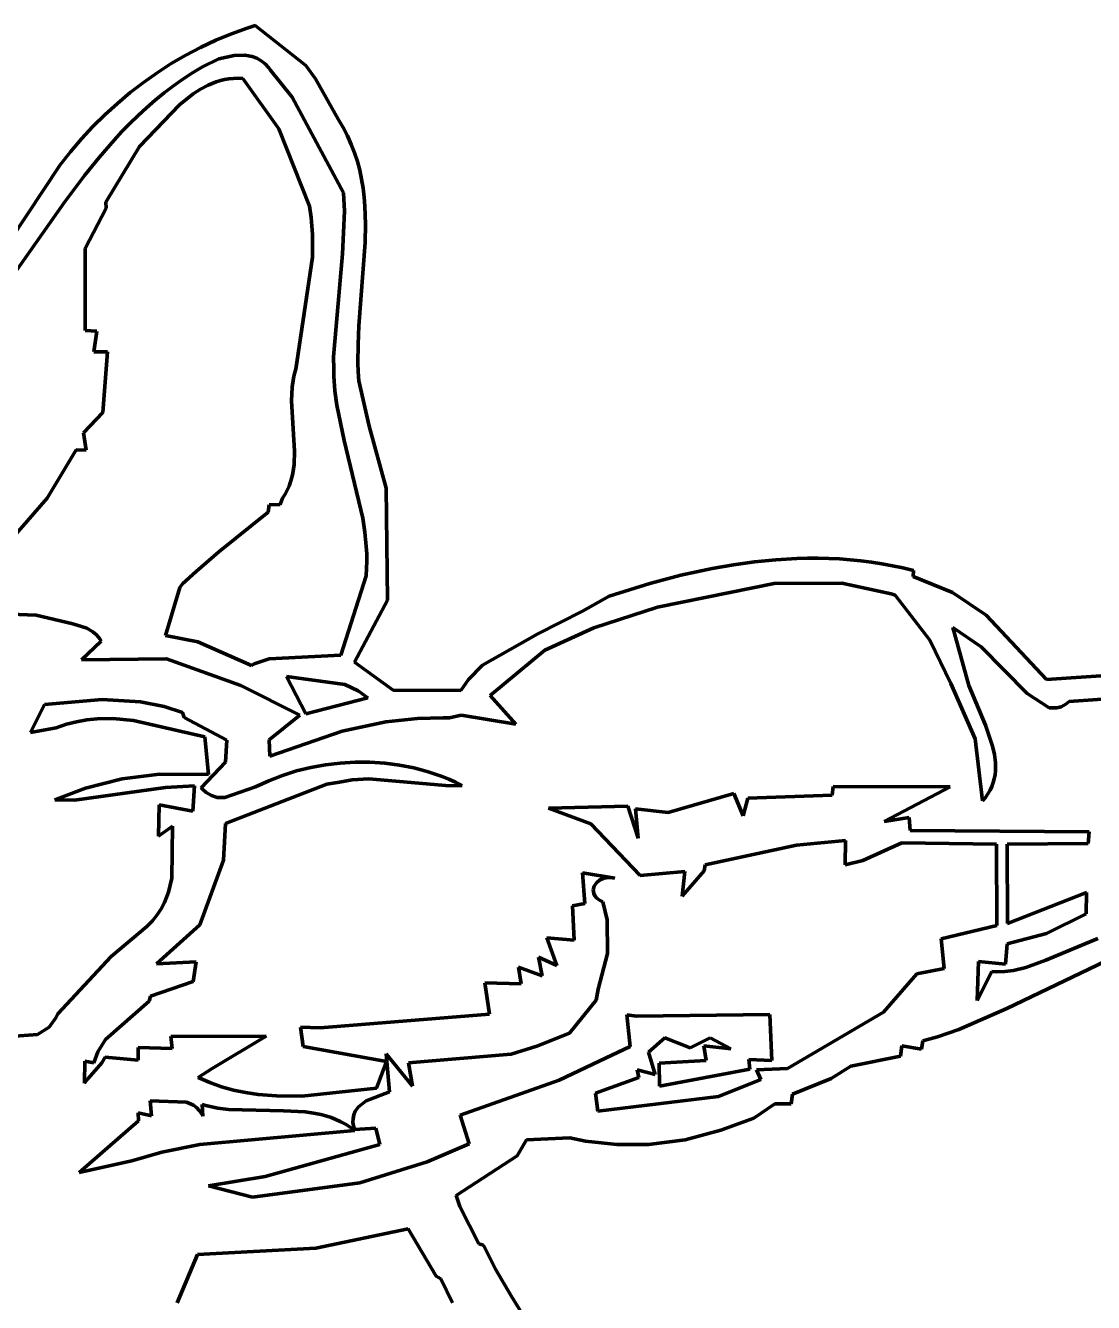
# Model space of a CAD drawing. Header units: millimetres. Extents: x 0 to 7.9, y 0 to 11.
# Drawn here: x 5.543 to 6.906, y 6.863 to 8.494 of the extents above; entities that cross this region are included whole.
import ezdxf

# ---------------------------------------------------------------- set-up
doc = ezdxf.new("R2010")
doc.units = ezdxf.units.MM
doc.layers.add('color#020202ff', color=7, linetype='CONTINUOUS', lineweight=100)
doc.layers.add('color#fefefeff', color=7, linetype='CONTINUOUS', lineweight=100)

msp = doc.modelspace()

# ---------------------------------------------------------------- linework, layer by layer
at = {"layer": 'color#020202ff'}
for p, q in [((5.7856, 8.475), (5.8055, 8.4832)), ((5.8055, 8.4832), (5.8256, 8.4906)), ((5.8256, 8.4906), (5.8359, 8.4939)), ((5.8359, 8.4939), (5.9006, 8.4427)), ((5.7473, 8.456), (5.7662, 8.4659)), ((5.7662, 8.4659), (5.7856, 8.475)), ((5.7288, 8.4452), (5.7473, 8.456)), ((5.7893, 8.4512), (5.7688, 8.4411)), ((5.8092, 8.4558), (5.7893, 8.4512)), ((5.8225, 8.456), (5.8092, 8.4558)), ((5.832, 8.4542), (5.8225, 8.456)), ((5.838, 8.4521), (5.832, 8.4542)), ((5.8436, 8.449), (5.838, 8.4521)), ((5.8487, 8.445), (5.8436, 8.449)), ((5.6932, 8.4213), (5.7107, 8.4336)), ((5.7107, 8.4336), (5.7288, 8.4452)), ((5.7559, 8.4334), (5.7435, 8.4252)), ((5.7688, 8.4411), (5.7559, 8.4334)), ((5.8532, 8.44), (5.8487, 8.445)), ((5.8552, 8.4372), (5.8532, 8.44)), ((5.883, 8.4026), (5.8552, 8.4372)), ((5.9006, 8.4427), (5.9127, 8.4258)), ((5.6763, 8.4082), (5.6932, 8.4213)), ((5.7314, 8.4167), (5.7196, 8.4078)), ((5.7435, 8.4252), (5.7314, 8.4167)), ((5.7662, 8.4128), (5.776, 8.4179)), ((5.776, 8.4179), (5.7861, 8.422)), ((5.7861, 8.422), (5.7914, 8.4236)), ((5.7914, 8.4236), (5.7969, 8.4249)), ((5.7969, 8.4249), (5.8024, 8.4258)), ((5.8024, 8.4258), (5.8081, 8.4264)), ((5.8081, 8.4264), (5.814, 8.4266)), ((5.814, 8.4266), (5.82, 8.4264)), ((5.82, 8.4264), (5.8663, 8.3622)), ((5.9127, 8.4258), (5.9417, 8.3742)), ((5.6599, 8.3944), (5.6763, 8.4082)), ((5.7082, 8.3985), (5.6972, 8.3889)), ((5.7196, 8.4078), (5.7082, 8.3985)), ((5.7394, 8.3926), (5.7569, 8.4068)), ((5.7569, 8.4068), (5.7662, 8.4128)), ((5.9487, 8.2801), (5.883, 8.4026)), ((5.644, 8.38), (5.6599, 8.3944)), ((5.6972, 8.3889), (5.6864, 8.379)), ((5.6882, 8.3394), (5.7394, 8.3926)), ((5.6142, 8.3491), (5.6288, 8.3649)), ((5.6288, 8.3649), (5.644, 8.38)), ((5.6759, 8.3688), (5.6657, 8.3584)), ((5.6864, 8.379), (5.6759, 8.3688)), ((5.9417, 8.3742), (5.9481, 8.3636)), ((5.6003, 8.3328), (5.6142, 8.3491)), ((5.6657, 8.3584), (5.6557, 8.3476)), ((5.8663, 8.3622), (5.9053, 8.2632)), ((5.9481, 8.3636), (5.9537, 8.3529)), ((5.9537, 8.3529), (5.9586, 8.3421)), ((5.5871, 8.3159), (5.6003, 8.3328)), ((5.6557, 8.3476), (5.6365, 8.3255)), ((5.6451, 8.2682), (5.6882, 8.3394)), ((5.9586, 8.3421), (5.9628, 8.3312)), ((5.4746, 8.147), (5.5871, 8.3159)), ((5.6365, 8.3255), (5.618, 8.3026)), ((5.9628, 8.3312), (5.9664, 8.3201)), ((5.9664, 8.3201), (5.9693, 8.309)), ((5.618, 8.3026), (5.5914, 8.2672)), ((5.9693, 8.309), (5.9717, 8.2977)), ((5.9717, 8.2977), (5.9736, 8.2864)), ((5.9736, 8.2864), (5.975, 8.2749)), ((5.5914, 8.2672), (5.4897, 8.1223)), ((5.6455, 8.2606), (5.6451, 8.2682)), ((5.9499, 8.2567), (5.9487, 8.2801)), ((5.975, 8.2749), (5.976, 8.2634)), ((5.6188, 8.209), (5.6455, 8.2606)), ((5.9053, 8.2632), (5.9074, 8.2488)), ((5.9474, 8.2024), (5.9499, 8.2567)), ((5.976, 8.2634), (5.9765, 8.2519)), ((5.9765, 8.2519), (5.9768, 8.2402)), ((5.9074, 8.2488), (5.9091, 8.2271)), ((5.9768, 8.2402), (5.9763, 8.2168)), ((5.9091, 8.2271), (5.9091, 8.1982)), ((5.619, 8.1046), (5.6188, 8.209)), ((5.9357, 8.0709), (5.9474, 8.2024)), ((5.9763, 8.2168), (5.9683, 8.1103)), ((5.9091, 8.1982), (5.8878, 8.0551)), ((5.6339, 8.1037), (5.619, 8.1046)), ((5.6301, 8.0772), (5.6339, 8.1037)), ((5.9683, 8.1103), (5.9672, 8.0867)), ((5.6473, 8.0772), (5.6301, 8.0772)), ((5.6414, 7.9999), (5.6473, 8.0772)), ((5.9361, 8.0553), (5.9357, 8.0709)), ((5.9672, 8.0867), (5.967, 8.0633)), ((5.8878, 8.0551), (5.8861, 8.0495)), ((5.9363, 8.046), (5.9361, 8.0553)), ((5.967, 8.0633), (5.9674, 8.0517)), ((5.8848, 8.0438), (5.883, 8.0323)), ((5.8861, 8.0495), (5.8848, 8.0438)), ((5.9377, 8.0276), (5.9363, 8.046)), ((5.9674, 8.0517), (5.9682, 8.0402)), ((5.9682, 8.0402), (5.9813, 7.9822)), ((5.883, 8.0323), (5.8822, 8.0149)), ((5.9402, 8.0093), (5.9377, 8.0276)), ((5.8822, 8.0149), (5.8861, 7.9504)), ((5.9496, 7.9641), (5.9402, 8.0093)), ((5.6168, 7.974), (5.6414, 7.9999)), ((5.6202, 7.9515), (5.6168, 7.974)), ((5.9813, 7.9822), (6.0033, 7.9031)), ((5.9733, 7.865), (5.9496, 7.9641)), ((5.5705, 7.8902), (5.6075, 7.952)), ((5.6075, 7.952), (5.6202, 7.9515)), ((5.8861, 7.9504), (5.8855, 7.9333)), ((5.8855, 7.9333), (5.8839, 7.9222)), ((5.8811, 7.9113), (5.8791, 7.9059)), ((5.8827, 7.9167), (5.8811, 7.9113)), ((5.8839, 7.9222), (5.8827, 7.9167)), ((5.874, 7.8955), (5.8707, 7.8904)), ((5.8768, 7.9007), (5.874, 7.8955)), ((5.8791, 7.9059), (5.8768, 7.9007)), ((6.0033, 7.9031), (6.0047, 7.7603)), ((5.5072, 7.8183), (5.5705, 7.8902)), ((5.8537, 7.8821), (5.8526, 7.8727)), ((5.8677, 7.8824), (5.8537, 7.8821)), ((5.8707, 7.8904), (5.8677, 7.8824)), ((5.8526, 7.8727), (5.7894, 7.8219)), ((5.976, 7.8468), (5.9733, 7.865)), ((5.9778, 7.8285), (5.976, 7.8468)), ((5.9783, 7.8193), (5.9778, 7.8285)), ((5.7894, 7.8219), (5.7606, 7.7966)), ((5.9782, 7.8007), (5.9784, 7.81)), ((5.9784, 7.81), (5.9783, 7.8193)), ((6.4734, 7.8091), (6.5005, 7.8118)), ((6.5005, 7.8118), (6.5276, 7.8134)), ((6.5276, 7.8134), (6.5412, 7.8137)), ((6.5412, 7.8137), (6.5548, 7.8137)), ((6.5548, 7.8137), (6.5684, 7.8134)), ((6.5684, 7.8134), (6.582, 7.8128)), ((6.582, 7.8128), (6.5955, 7.8118)), ((6.5955, 7.8118), (6.609, 7.8105)), ((6.609, 7.8105), (6.6226, 7.8088)), ((5.7606, 7.7966), (5.7431, 7.7811)), ((5.9777, 7.7914), (5.9782, 7.8007)), ((6.3794, 7.792), (6.4195, 7.8007)), ((6.4195, 7.8007), (6.4464, 7.8054)), ((6.4464, 7.8054), (6.4734, 7.8091)), ((6.6226, 7.8088), (6.6361, 7.8067)), ((6.6361, 7.8067), (6.6495, 7.8042)), ((6.6495, 7.8042), (6.663, 7.8014)), ((6.663, 7.8014), (6.6763, 7.7981)), ((6.6763, 7.7981), (6.6761, 7.7906)), ((5.7431, 7.7811), (5.7398, 7.7764)), ((5.9453, 7.6899), (5.9777, 7.7914)), ((6.2878, 7.7654), (6.3398, 7.7815)), ((6.3398, 7.7815), (6.3794, 7.792)), ((6.4987, 7.7816), (6.442, 7.7699)), ((6.5847, 7.7819), (6.4987, 7.7816)), ((6.6477, 7.7681), (6.5847, 7.7819)), ((6.6761, 7.7906), (6.7262, 7.77)), ((5.7398, 7.7764), (5.7214, 7.7149)), ((6.2538, 7.7461), (6.2878, 7.7654)), ((6.442, 7.7699), (6.3494, 7.7511)), ((6.6528, 7.7664), (6.6477, 7.7681)), ((6.6973, 7.7089), (6.6528, 7.7664)), ((6.7262, 7.77), (6.7693, 7.7409)), ((5.5562, 7.7411), (5.4458, 7.7449)), ((6.0047, 7.7603), (5.9625, 7.6808)), ((6.1968, 7.7173), (6.2538, 7.7461)), ((6.3494, 7.7511), (6.2681, 7.7247)), ((5.6031, 7.7301), (5.5562, 7.7411)), ((5.6209, 7.7244), (5.6031, 7.7301)), ((6.7693, 7.7409), (6.8462, 7.659)), ((5.6286, 7.7198), (5.6209, 7.7244)), ((5.6333, 7.7157), (5.6286, 7.7198)), ((5.6374, 7.7108), (5.6333, 7.7157)), ((5.7214, 7.7149), (5.7626, 7.7069)), ((6.1262, 7.6771), (6.1968, 7.7173)), ((6.2681, 7.7247), (6.2055, 7.6964)), ((6.7629, 7.7005), (6.7265, 7.7254)), ((6.7265, 7.7254), (6.7472, 7.6511)), ((5.614, 7.6841), (5.6392, 7.708)), ((5.6392, 7.708), (5.6374, 7.7108)), ((5.7626, 7.7069), (5.8311, 7.6769)), ((6.2055, 7.6964), (6.136, 7.6383)), ((6.7242, 7.6539), (6.6973, 7.7089)), ((6.8217, 7.641), (6.7629, 7.7005)), ((5.7226, 7.6854), (5.614, 7.6841)), ((5.8174, 7.6511), (5.7226, 7.6854)), ((5.8348, 7.6787), (5.8537, 7.6852)), ((5.8537, 7.6852), (5.9453, 7.6899)), ((5.9625, 7.6808), (6.0119, 7.6451)), ((5.8311, 7.6769), (5.8348, 7.6787)), ((6.1083, 7.6589), (6.1262, 7.6771)), ((6.8462, 7.659), (7.034, 7.6714)), ((5.8928, 7.6133), (5.8174, 7.6511)), ((5.8759, 7.6629), (5.9005, 7.6149)), ((5.9504, 7.6524), (5.8759, 7.6629)), ((5.9673, 7.6445), (5.9504, 7.6524)), ((6.0983, 7.6447), (6.1083, 7.6589)), ((6.7551, 7.583), (6.7242, 7.6539)), ((6.7472, 7.6511), (6.7684, 7.6005)), ((5.567, 7.6269), (5.6406, 7.6332)), ((5.6406, 7.6332), (5.6895, 7.6303)), ((5.9005, 7.6149), (5.9798, 7.6354)), ((5.9798, 7.6354), (5.9673, 7.6445)), ((6.0119, 7.6451), (6.0983, 7.6447)), ((6.136, 7.6383), (6.1687, 7.602)), ((6.8497, 7.6229), (6.8217, 7.641)), ((6.8751, 7.6308), (6.871, 7.6275)), ((7.0715, 7.6448), (6.8751, 7.6308)), ((5.549, 7.5914), (5.567, 7.6269)), ((5.6895, 7.6303), (5.7196, 7.6244)), ((5.7196, 7.6244), (5.7433, 7.6169)), ((5.7433, 7.6169), (5.7452, 7.6102)), ((6.8592, 7.6225), (6.8497, 7.6229)), ((6.865, 7.6241), (6.8592, 7.6225)), ((6.871, 7.6275), (6.865, 7.6241)), ((5.5949, 7.6017), (5.582, 7.5972)), ((5.6079, 7.605), (5.5949, 7.6017)), ((5.621, 7.6073), (5.6079, 7.605)), ((5.6342, 7.6086), (5.621, 7.6073)), ((5.654, 7.6089), (5.6342, 7.6086)), ((5.6804, 7.6067), (5.654, 7.6089)), ((5.7714, 7.5855), (5.6804, 7.6067)), ((5.7452, 7.6102), (5.7998, 7.5815)), ((5.8539, 7.582), (5.8928, 7.6133)), ((6.0025, 7.6048), (5.947, 7.593)), ((6.043, 7.6092), (6.0025, 7.6048)), ((6.0758, 7.61), (6.043, 7.6092)), ((6.0841, 7.6098), (6.0758, 7.61)), ((6.0988, 7.6132), (6.0841, 7.6098)), ((6.1687, 7.602), (6.0988, 7.6132)), ((6.7684, 7.6005), (6.7774, 7.5738)), ((5.582, 7.5972), (5.549, 7.5914)), ((5.7763, 7.5376), (5.7714, 7.5855)), ((5.7998, 7.5815), (5.7979, 7.5532)), ((5.8545, 7.5609), (5.8539, 7.582)), ((5.947, 7.593), (5.8545, 7.5609)), ((6.7645, 7.504), (6.7551, 7.583)), ((6.7774, 7.5738), (6.7797, 7.5632)), ((5.7979, 7.5532), (5.767, 7.5205)), ((5.9071, 7.5466), (5.9257, 7.55)), ((5.9257, 7.55), (5.9445, 7.5522)), ((5.9445, 7.5522), (5.9635, 7.5533)), ((5.9635, 7.5533), (5.9824, 7.5532)), ((5.9824, 7.5532), (6.0013, 7.552)), ((6.0013, 7.552), (6.0201, 7.5495)), ((6.0201, 7.5495), (6.0386, 7.5459)), ((6.7797, 7.5632), (6.781, 7.5527)), ((6.781, 7.5527), (6.7812, 7.5475)), ((5.6659, 7.532), (5.7139, 7.5379)), ((5.7139, 7.5379), (5.7763, 7.5376)), ((5.8532, 7.5297), (5.8707, 7.5365)), ((5.8707, 7.5365), (5.8887, 7.5421)), ((5.8887, 7.5421), (5.9071, 7.5466)), ((6.0386, 7.5459), (6.0477, 7.5436)), ((6.0477, 7.5436), (6.0568, 7.5411)), ((6.0568, 7.5411), (6.0657, 7.5382)), ((6.0657, 7.5382), (6.0745, 7.535)), ((6.0745, 7.535), (6.0832, 7.5315)), ((6.7805, 7.5373), (6.7796, 7.5322)), ((6.781, 7.5423), (6.7805, 7.5373)), ((6.7812, 7.5475), (6.781, 7.5423)), ((5.5802, 7.5051), (5.6191, 7.5202)), ((5.7213, 7.5211), (5.6051, 7.5048)), ((5.6191, 7.5202), (5.6659, 7.532)), ((5.7584, 7.5232), (5.7213, 7.5211)), ((5.7565, 7.4908), (5.7584, 7.5232)), ((5.767, 7.5205), (5.7691, 7.5183)), ((5.7691, 7.5183), (5.7734, 7.5145)), ((5.797, 7.508), (5.8361, 7.5219)), ((5.9275, 7.5251), (5.798, 7.4751)), ((5.8361, 7.5219), (5.8532, 7.5297)), ((5.9435, 7.5277), (5.9275, 7.5251)), ((5.9597, 7.5306), (5.9435, 7.5277)), ((5.9812, 7.5319), (5.9597, 7.5306)), ((6.0839, 7.5232), (5.9812, 7.5319)), ((6.0832, 7.5315), (6.0918, 7.5277)), ((6.1002, 7.5236), (6.0839, 7.5232)), ((6.0918, 7.5277), (6.1002, 7.5236)), ((6.5727, 7.5113), (6.574, 7.5222)), ((6.574, 7.5222), (6.7233, 7.5217)), ((6.7233, 7.5217), (6.6389, 7.4774)), ((6.7742, 7.5177), (6.7715, 7.513)), ((6.7765, 7.5224), (6.7742, 7.5177)), ((6.7782, 7.5273), (6.7765, 7.5224)), ((6.7796, 7.5322), (6.7782, 7.5273)), ((5.6051, 7.5048), (5.5802, 7.5051)), ((5.7734, 7.5145), (5.7801, 7.5106)), ((5.7801, 7.5106), (5.7872, 7.5084)), ((5.7872, 7.5084), (5.797, 7.508)), ((6.3632, 7.4891), (6.4469, 7.5135)), ((6.4469, 7.5135), (6.459, 7.485)), ((6.459, 7.485), (6.4647, 7.5073)), ((6.4647, 7.5073), (6.5727, 7.5113)), ((6.7683, 7.5084), (6.7645, 7.504)), ((6.7715, 7.513), (6.7683, 7.5084)), ((5.7123, 7.4588), (5.7131, 7.4988)), ((5.7131, 7.4988), (5.7565, 7.4908)), ((6.2102, 7.4945), (6.3117, 7.4972)), ((6.2644, 7.4747), (6.2102, 7.4945)), ((6.3117, 7.4972), (6.3249, 7.4561)), ((6.3249, 7.4561), (6.3216, 7.4937)), ((6.3216, 7.4937), (6.3632, 7.4891)), ((5.7304, 7.4717), (5.7123, 7.4588)), ((5.7294, 7.4052), (5.7304, 7.4717)), ((5.798, 7.4751), (5.7955, 7.4283)), ((6.3275, 7.4088), (6.2644, 7.4747)), ((6.6389, 7.4774), (6.671, 7.4828)), ((6.671, 7.4828), (6.6722, 7.4662)), ((6.5897, 7.4535), (6.527, 7.4474)), ((6.5893, 7.4224), (6.5897, 7.4535)), ((6.6722, 7.4662), (6.9005, 7.4642)), ((6.9005, 7.4642), (6.8993, 7.4493)), ((6.527, 7.4474), (6.4104, 7.4221)), ((6.6615, 7.4505), (6.6118, 7.4277)), ((6.7822, 7.4487), (6.6615, 7.4505)), ((6.7826, 7.3449), (6.7822, 7.4487)), ((6.8993, 7.4493), (6.7962, 7.4485)), ((6.7962, 7.4485), (6.7965, 7.3474)), ((5.7955, 7.4283), (5.7654, 7.3457)), ((6.4104, 7.4221), (6.409, 7.4146)), ((6.6118, 7.4277), (6.5893, 7.4224)), ((5.7252, 7.3872), (5.7294, 7.4052)), ((6.2566, 7.373), (6.2538, 7.4119)), ((6.2538, 7.4119), (6.2951, 7.4054)), ((6.2757, 7.4027), (6.2715, 7.3992)), ((6.2812, 7.4051), (6.2757, 7.4027)), ((6.2877, 7.4061), (6.2812, 7.4051)), ((6.2925, 7.4058), (6.2877, 7.4061)), ((6.2951, 7.4054), (6.2925, 7.4058)), ((6.3846, 7.4139), (6.3275, 7.4088)), ((6.409, 7.4146), (6.3809, 7.3824)), ((6.3809, 7.3824), (6.3846, 7.4139)), ((5.7203, 7.3743), (5.7252, 7.3872)), ((6.2687, 7.395), (6.2675, 7.3904)), ((6.2675, 7.3904), (6.2681, 7.3857)), ((6.2715, 7.3992), (6.2687, 7.395)), ((6.7965, 7.3474), (6.8971, 7.3869)), ((6.8971, 7.3869), (6.897, 7.3595)), ((5.716, 7.3661), (5.7203, 7.3743)), ((6.2411, 7.3698), (6.2566, 7.373)), ((6.243, 7.326), (6.2411, 7.3698)), ((6.2681, 7.3857), (6.2696, 7.3826)), ((6.2696, 7.3826), (6.2721, 7.3797)), ((6.2721, 7.3797), (6.2755, 7.3771)), ((6.2755, 7.3771), (6.2799, 7.3748)), ((6.2799, 7.3748), (6.2853, 7.352)), ((5.7047, 7.3506), (5.7108, 7.3582)), ((5.7108, 7.3582), (5.716, 7.3661)), ((6.897, 7.3595), (6.8461, 7.3345)), ((5.6522, 7.3052), (5.6975, 7.3434)), ((5.6975, 7.3434), (5.7047, 7.3506)), ((5.7654, 7.3457), (5.7101, 7.2958)), ((6.2853, 7.352), (6.2859, 7.3089)), ((6.7116, 7.3276), (6.7826, 7.3449)), ((6.2209, 7.2938), (6.2083, 7.3292)), ((6.2083, 7.3292), (6.243, 7.326)), ((6.7157, 7.29), (6.7116, 7.3276)), ((6.7962, 7.3214), (6.7937, 7.2953)), ((6.8461, 7.3345), (6.7962, 7.3214)), ((6.8454, 7.3006), (6.9119, 7.3283)), ((5.584, 7.2319), (5.6522, 7.3052)), ((6.2023, 7.2805), (6.1976, 7.3043)), ((6.1976, 7.3043), (6.2209, 7.2938)), ((6.2859, 7.3089), (6.2739, 7.2636)), ((6.9427, 7.3093), (6.7957, 7.2387)), ((5.7101, 7.2958), (5.7604, 7.2982)), ((5.7604, 7.2982), (5.7567, 7.2732)), ((6.1757, 7.2703), (6.1721, 7.2915)), ((6.1721, 7.2915), (6.2023, 7.2805)), ((6.6808, 7.2829), (6.7157, 7.29)), ((6.7595, 7.2988), (6.7575, 7.2489)), ((6.7937, 7.2953), (6.7595, 7.2988)), ((6.804, 7.2874), (6.8198, 7.2911)), ((6.8198, 7.2911), (6.8454, 7.3006)), ((5.7567, 7.2732), (5.7021, 7.2546)), ((6.6383, 7.2343), (6.6808, 7.2829)), ((6.7575, 7.2489), (6.7765, 7.2862)), ((6.7765, 7.2862), (6.7821, 7.2858)), ((6.7821, 7.2858), (6.7932, 7.286)), ((6.7932, 7.286), (6.804, 7.2874)), ((6.1349, 7.2316), (6.129, 7.2715)), ((6.129, 7.2715), (6.1757, 7.2703)), ((6.2739, 7.2636), (6.2711, 7.2493)), ((5.7004, 7.2481), (5.6446, 7.1994)), ((5.7021, 7.2546), (5.7004, 7.2481)), ((6.2711, 7.2493), (6.2373, 7.2071)), ((5.5728, 7.215), (5.5815, 7.2268)), ((5.5815, 7.2268), (5.584, 7.2319)), ((5.9188, 7.2139), (6.1349, 7.2316)), ((6.3146, 7.1903), (6.3102, 7.2308)), ((6.3102, 7.2308), (6.3228, 7.2291)), ((6.3228, 7.2291), (6.4931, 7.2311)), ((6.4931, 7.2311), (6.4957, 7.1723)), ((6.5155, 7.162), (6.6383, 7.2343)), ((6.7957, 7.2387), (6.7342, 7.212)), ((5.558, 7.2055), (5.5728, 7.215)), ((5.8972, 7.1903), (5.8937, 7.2149)), ((5.8937, 7.2149), (5.9188, 7.2139)), ((6.2373, 7.2071), (6.1955, 7.1909)), ((6.7342, 7.212), (6.707, 7.2027)), ((5.5236, 7.2029), (5.558, 7.2055)), ((5.6446, 7.1994), (5.6351, 7.1836)), ((5.7281, 7.2029), (5.85, 7.2036)), ((5.7299, 7.1877), (5.7281, 7.2029)), ((5.85, 7.2036), (5.7808, 7.1623)), ((6.0036, 7.1712), (5.8972, 7.1903)), ((6.1955, 7.1909), (6.1626, 7.1806)), ((6.2752, 7.1715), (6.3146, 7.1903)), ((6.3588, 7.2013), (6.3382, 7.1832)), ((6.3911, 7.1884), (6.3588, 7.2013)), ((6.4168, 7.2015), (6.3911, 7.1884)), ((6.4118, 7.1724), (6.4088, 7.191)), ((6.4088, 7.191), (6.4433, 7.1871)), ((6.4433, 7.1871), (6.4168, 7.2015)), ((6.6615, 7.1912), (6.6598, 7.1781)), ((6.6868, 7.1869), (6.6615, 7.1912)), ((6.6884, 7.1975), (6.6868, 7.1869)), ((6.707, 7.2027), (6.6884, 7.1975)), ((5.6351, 7.1836), (5.6299, 7.1695)), ((5.6399, 7.1695), (5.6443, 7.1767)), ((5.6443, 7.1767), (5.6866, 7.173)), ((5.6866, 7.173), (5.6863, 7.1888)), ((5.6863, 7.1888), (5.7299, 7.1877)), ((6.0369, 7.1395), (6.0031, 7.1809)), ((6.0031, 7.1809), (6.0072, 7.1326)), ((6.1626, 7.1806), (6.0317, 7.1696)), ((6.3382, 7.1832), (6.3464, 7.1545)), ((6.6598, 7.1781), (6.5964, 7.165)), ((5.6183, 7.1715), (5.6181, 7.1434)), ((5.6299, 7.1695), (5.6183, 7.1715)), ((5.6227, 7.1496), (5.6399, 7.1695)), ((5.7808, 7.1623), (5.763, 7.1505)), ((5.9909, 7.1369), (6.0036, 7.1712)), ((6.0317, 7.1696), (6.0369, 7.1395)), ((6.2238, 7.1475), (6.2752, 7.1715)), ((6.3464, 7.1545), (6.3236, 7.1603)), ((6.3236, 7.1603), (6.3257, 7.1506)), ((6.3515, 7.1689), (6.4118, 7.1724)), ((6.3519, 7.1396), (6.3515, 7.1689)), ((6.4676, 7.1613), (6.3519, 7.1396)), ((6.4957, 7.1723), (6.466, 7.1737)), ((6.466, 7.1737), (6.4676, 7.1613)), ((6.476, 7.1603), (6.5155, 7.162)), ((6.4814, 7.1481), (6.476, 7.1603)), ((6.5964, 7.165), (6.5712, 7.1496)), ((5.6181, 7.1434), (5.6227, 7.1496)), ((5.763, 7.1505), (5.7778, 7.1441)), ((5.7778, 7.1441), (5.7929, 7.1388)), ((6.0976, 7.1026), (6.2238, 7.1475)), ((6.3257, 7.1506), (6.2704, 7.1307)), ((6.4275, 7.1264), (6.4814, 7.1481)), ((6.5712, 7.1496), (6.522, 7.1293)), ((5.7929, 7.1388), (5.8082, 7.1346)), ((5.8082, 7.1346), (5.8237, 7.1314)), ((5.8237, 7.1314), (5.8395, 7.129)), ((5.8395, 7.129), (5.8633, 7.1271)), ((5.8633, 7.1271), (5.8953, 7.1268)), ((5.8953, 7.1268), (5.9909, 7.1369)), ((6.0072, 7.1326), (5.9775, 7.121)), ((6.2704, 7.1307), (6.2734, 7.1079)), ((6.2734, 7.1079), (6.4275, 7.1264)), ((6.522, 7.1293), (6.5203, 7.1169)), ((5.702, 7.1207), (5.7037, 7.1017)), ((5.7482, 7.119), (5.702, 7.1207)), ((5.7571, 7.1153), (5.7482, 7.119)), ((5.761, 7.1124), (5.7571, 7.1153)), ((5.7645, 7.1087), (5.761, 7.1124)), ((5.7676, 7.104), (5.7645, 7.1087)), ((5.7748, 7.1144), (5.7681, 7.1163)), ((5.7681, 7.1163), (5.769, 7.1013)), ((5.7882, 7.1115), (5.7748, 7.1144)), ((5.8019, 7.1097), (5.7882, 7.1115)), ((5.8721, 7.1083), (5.8019, 7.1097)), ((5.9678, 7.1133), (5.9636, 7.1076)), ((5.9775, 7.121), (5.9678, 7.1133)), ((6.4992, 7.1172), (6.4724, 7.0986)), ((6.5203, 7.1169), (6.4992, 7.1172)), ((5.6871, 7.0955), (5.611, 7.0296)), ((5.7037, 7.1017), (5.6863, 7.1055)), ((5.6863, 7.1055), (5.6871, 7.0955)), ((5.769, 7.1013), (5.7676, 7.104)), ((5.8996, 7.1067), (5.8721, 7.1083)), ((5.9131, 7.1047), (5.8996, 7.1067)), ((5.9197, 7.1033), (5.9131, 7.1047)), ((5.9262, 7.1016), (5.9197, 7.1033)), ((5.9327, 7.0996), (5.9262, 7.1016)), ((5.939, 7.0971), (5.9327, 7.0996)), ((5.9452, 7.0943), (5.939, 7.0971)), ((5.9513, 7.0911), (5.9452, 7.0943)), ((5.9608, 7.0984), (5.9607, 7.0931)), ((5.9607, 7.0931), (5.9617, 7.0872)), ((5.9618, 7.1032), (5.9608, 7.0984)), ((5.9636, 7.1076), (5.9618, 7.1032)), ((6.1093, 7.066), (6.0976, 7.1026)), ((6.4724, 7.0986), (6.4305, 7.0833)), ((5.7653, 7.0652), (5.9632, 7.0831)), ((5.9573, 7.0873), (5.9513, 7.0911)), ((5.9632, 7.0831), (5.9573, 7.0873)), ((5.9617, 7.0872), (5.9626, 7.0841)), ((5.9626, 7.0841), (5.9901, 7.0858)), ((5.9901, 7.0858), (5.995, 7.0651)), ((6.4305, 7.0833), (6.3848, 7.0713)), ((5.7167, 7.0552), (5.7653, 7.0652)), ((5.995, 7.0651), (5.8485, 7.0244)), ((6.0556, 7.0432), (6.1093, 7.066)), ((6.1823, 7.0713), (6.1704, 7.0507)), ((6.2378, 7.0735), (6.1823, 7.0713)), ((6.2576, 7.0695), (6.2378, 7.0735)), ((6.2978, 7.0651), (6.2576, 7.0695)), ((6.3381, 7.0653), (6.2978, 7.0651)), ((6.3848, 7.0713), (6.3381, 7.0653)), ((5.6188, 7.0313), (5.6783, 7.0445)), ((5.6783, 7.0445), (5.7167, 7.0552)), ((6.1704, 7.0507), (6.0925, 7)), ((5.611, 7.0296), (5.6188, 7.0313)), ((5.9697, 7.016), (6.0556, 7.0432)), ((5.8485, 7.0244), (5.7765, 7.0122)), ((5.7765, 7.0122), (5.8326, 6.9977)), ((5.8326, 6.9977), (5.9697, 7.016)), ((6.0925, 7), (6.0971, 6.9861)), ((6.0971, 6.9861), (6.1214, 6.9384)), ((6.0314, 6.9576), (5.9133, 6.9329)), ((6.0671, 6.8969), (6.0314, 6.9576)), ((5.9133, 6.9329), (5.7621, 6.9245)), ((6.1214, 6.9384), (6.1272, 6.9364)), ((6.1272, 6.9364), (6.1427, 6.9061)), ((5.7621, 6.9245), (5.7361, 6.8628)), ((6.0728, 6.8935), (6.0671, 6.8969)), ((6.1427, 6.9061), (6.1629, 6.872)), ((6.0879, 6.8631), (6.0728, 6.8935)), ((6.1629, 6.872), (6.1844, 6.8365))]:
    msp.add_line(p, q, dxfattribs=at)
at = {"layer": 'color#fefefeff'}
for p, q in [((5.8055, 8.4832), (5.7856, 8.475)), ((5.8256, 8.4906), (5.8055, 8.4832)), ((5.8359, 8.4939), (5.8256, 8.4906)), ((5.9006, 8.4427), (5.8359, 8.4939)), ((5.7662, 8.4659), (5.7473, 8.456)), ((5.7856, 8.475), (5.7662, 8.4659)), ((5.7473, 8.456), (5.7288, 8.4452)), ((5.7688, 8.4411), (5.7893, 8.4512)), ((5.7893, 8.4512), (5.8092, 8.4558)), ((5.8092, 8.4558), (5.8225, 8.456)), ((5.8225, 8.456), (5.832, 8.4542)), ((5.832, 8.4542), (5.838, 8.4521)), ((5.838, 8.4521), (5.8436, 8.449)), ((5.8436, 8.449), (5.8487, 8.445)), ((5.7107, 8.4336), (5.6932, 8.4213)), ((5.7288, 8.4452), (5.7107, 8.4336)), ((5.7435, 8.4252), (5.7559, 8.4334)), ((5.7559, 8.4334), (5.7688, 8.4411)), ((5.8487, 8.445), (5.8532, 8.44)), ((5.8532, 8.44), (5.8552, 8.4372)), ((5.8552, 8.4372), (5.883, 8.4026)), ((5.9127, 8.4258), (5.9006, 8.4427)), ((5.6932, 8.4213), (5.6763, 8.4082)), ((5.7196, 8.4078), (5.7314, 8.4167)), ((5.7314, 8.4167), (5.7435, 8.4252)), ((5.776, 8.4179), (5.7662, 8.4128)), ((5.7861, 8.422), (5.776, 8.4179)), ((5.7914, 8.4236), (5.7861, 8.422)), ((5.7969, 8.4249), (5.7914, 8.4236)), ((5.8024, 8.4258), (5.7969, 8.4249)), ((5.8081, 8.4264), (5.8024, 8.4258)), ((5.814, 8.4266), (5.8081, 8.4264)), ((5.82, 8.4264), (5.814, 8.4266)), ((5.8663, 8.3622), (5.82, 8.4264)), ((5.9417, 8.3742), (5.9127, 8.4258)), ((5.6763, 8.4082), (5.6599, 8.3944)), ((5.6972, 8.3889), (5.7082, 8.3985)), ((5.7082, 8.3985), (5.7196, 8.4078)), ((5.7569, 8.4068), (5.7394, 8.3926)), ((5.7662, 8.4128), (5.7569, 8.4068)), ((5.883, 8.4026), (5.9487, 8.2801)), ((5.6599, 8.3944), (5.644, 8.38)), ((5.6864, 8.379), (5.6972, 8.3889)), ((5.7394, 8.3926), (5.6882, 8.3394)), ((5.6288, 8.3649), (5.6142, 8.3491)), ((5.644, 8.38), (5.6288, 8.3649)), ((5.6657, 8.3584), (5.6759, 8.3688)), ((5.6759, 8.3688), (5.6864, 8.379)), ((5.9481, 8.3636), (5.9417, 8.3742)), ((5.6142, 8.3491), (5.6003, 8.3328)), ((5.6557, 8.3476), (5.6657, 8.3584)), ((5.9053, 8.2632), (5.8663, 8.3622)), ((5.9537, 8.3529), (5.9481, 8.3636)), ((5.9586, 8.3421), (5.9537, 8.3529)), ((5.6003, 8.3328), (5.5871, 8.3159)), ((5.6365, 8.3255), (5.6557, 8.3476)), ((5.6882, 8.3394), (5.6451, 8.2682)), ((5.9628, 8.3312), (5.9586, 8.3421)), ((5.5871, 8.3159), (5.4746, 8.147)), ((5.618, 8.3026), (5.6365, 8.3255)), ((5.9664, 8.3201), (5.9628, 8.3312)), ((5.9693, 8.309), (5.9664, 8.3201)), ((5.5914, 8.2672), (5.618, 8.3026)), ((5.9717, 8.2977), (5.9693, 8.309)), ((5.9736, 8.2864), (5.9717, 8.2977)), ((5.975, 8.2749), (5.9736, 8.2864)), ((5.4897, 8.1223), (5.5914, 8.2672)), ((5.6451, 8.2682), (5.6455, 8.2606)), ((5.9487, 8.2801), (5.9499, 8.2567)), ((5.976, 8.2634), (5.975, 8.2749)), ((5.6455, 8.2606), (5.6188, 8.209)), ((5.9074, 8.2488), (5.9053, 8.2632)), ((5.9499, 8.2567), (5.9474, 8.2024)), ((5.9765, 8.2519), (5.976, 8.2634)), ((5.9768, 8.2402), (5.9765, 8.2519)), ((5.9091, 8.2271), (5.9074, 8.2488)), ((5.9763, 8.2168), (5.9768, 8.2402)), ((5.9091, 8.1982), (5.9091, 8.2271)), ((5.6188, 8.209), (5.619, 8.1046)), ((5.9474, 8.2024), (5.9357, 8.0709)), ((5.9683, 8.1103), (5.9763, 8.2168)), ((5.8878, 8.0551), (5.9091, 8.1982)), ((5.619, 8.1046), (5.6339, 8.1037)), ((5.6339, 8.1037), (5.6301, 8.0772)), ((5.9672, 8.0867), (5.9683, 8.1103)), ((5.6301, 8.0772), (5.6473, 8.0772)), ((5.6473, 8.0772), (5.6414, 7.9999)), ((5.9357, 8.0709), (5.9361, 8.0553)), ((5.967, 8.0633), (5.9672, 8.0867)), ((5.8861, 8.0495), (5.8878, 8.0551)), ((5.9361, 8.0553), (5.9363, 8.046)), ((5.9674, 8.0517), (5.967, 8.0633)), ((5.883, 8.0323), (5.8848, 8.0438)), ((5.8848, 8.0438), (5.8861, 8.0495)), ((5.9363, 8.046), (5.9377, 8.0276)), ((5.9682, 8.0402), (5.9674, 8.0517)), ((5.9813, 7.9822), (5.9682, 8.0402)), ((5.8822, 8.0149), (5.883, 8.0323)), ((5.9377, 8.0276), (5.9402, 8.0093)), ((5.8861, 7.9504), (5.8822, 8.0149)), ((5.9402, 8.0093), (5.9496, 7.9641)), ((5.6414, 7.9999), (5.6168, 7.974)), ((5.6168, 7.974), (5.6202, 7.9515)), ((6.0033, 7.9031), (5.9813, 7.9822)), ((5.9496, 7.9641), (5.9733, 7.865)), ((5.6075, 7.952), (5.5705, 7.8902)), ((5.6202, 7.9515), (5.6075, 7.952)), ((5.8855, 7.9333), (5.8861, 7.9504)), ((5.8839, 7.9222), (5.8855, 7.9333)), ((5.8791, 7.9059), (5.8811, 7.9113)), ((5.8811, 7.9113), (5.8827, 7.9167)), ((5.8827, 7.9167), (5.8839, 7.9222)), ((5.8707, 7.8904), (5.874, 7.8955)), ((5.874, 7.8955), (5.8768, 7.9007)), ((5.8768, 7.9007), (5.8791, 7.9059)), ((6.0047, 7.7603), (6.0033, 7.9031)), ((5.5705, 7.8902), (5.5072, 7.8183)), ((5.8526, 7.8727), (5.8537, 7.8821)), ((5.8537, 7.8821), (5.8677, 7.8824)), ((5.8677, 7.8824), (5.8707, 7.8904)), ((5.7894, 7.8219), (5.8526, 7.8727)), ((5.9733, 7.865), (5.976, 7.8468)), ((5.976, 7.8468), (5.9778, 7.8285)), ((5.9778, 7.8285), (5.9783, 7.8193)), ((5.7606, 7.7966), (5.7894, 7.8219)), ((5.9784, 7.81), (5.9782, 7.8007)), ((5.9783, 7.8193), (5.9784, 7.81)), ((6.5005, 7.8118), (6.4734, 7.8091)), ((6.5276, 7.8134), (6.5005, 7.8118)), ((6.5412, 7.8137), (6.5276, 7.8134)), ((6.5548, 7.8137), (6.5412, 7.8137)), ((6.5684, 7.8134), (6.5548, 7.8137)), ((6.582, 7.8128), (6.5684, 7.8134)), ((6.5955, 7.8118), (6.582, 7.8128)), ((6.609, 7.8105), (6.5955, 7.8118)), ((6.6226, 7.8088), (6.609, 7.8105)), ((5.7431, 7.7811), (5.7606, 7.7966)), ((5.9782, 7.8007), (5.9777, 7.7914)), ((6.4195, 7.8007), (6.3794, 7.792)), ((6.4464, 7.8054), (6.4195, 7.8007)), ((6.4734, 7.8091), (6.4464, 7.8054)), ((6.6361, 7.8067), (6.6226, 7.8088)), ((6.6495, 7.8042), (6.6361, 7.8067)), ((6.663, 7.8014), (6.6495, 7.8042)), ((6.6763, 7.7981), (6.663, 7.8014)), ((6.6761, 7.7906), (6.6763, 7.7981)), ((5.7398, 7.7764), (5.7431, 7.7811)), ((5.9777, 7.7914), (5.9453, 7.6899)), ((6.3398, 7.7815), (6.2878, 7.7654)), ((6.3794, 7.792), (6.3398, 7.7815)), ((6.442, 7.7699), (6.4987, 7.7816)), ((6.4987, 7.7816), (6.5847, 7.7819)), ((6.5847, 7.7819), (6.6477, 7.7681)), ((6.7262, 7.77), (6.6761, 7.7906)), ((5.7214, 7.7149), (5.7398, 7.7764)), ((6.2878, 7.7654), (6.2538, 7.7461)), ((6.3494, 7.7511), (6.442, 7.7699)), ((6.6477, 7.7681), (6.6528, 7.7664)), ((6.6528, 7.7664), (6.6973, 7.7089)), ((6.7693, 7.7409), (6.7262, 7.77)), ((5.4458, 7.7449), (5.5562, 7.7411)), ((5.9625, 7.6808), (6.0047, 7.7603)), ((6.2538, 7.7461), (6.1968, 7.7173)), ((6.2681, 7.7247), (6.3494, 7.7511)), ((5.5562, 7.7411), (5.6031, 7.7301)), ((5.6031, 7.7301), (5.6209, 7.7244)), ((6.8462, 7.659), (6.7693, 7.7409)), ((5.6209, 7.7244), (5.6286, 7.7198)), ((5.6286, 7.7198), (5.6333, 7.7157)), ((5.6333, 7.7157), (5.6374, 7.7108)), ((5.7626, 7.7069), (5.7214, 7.7149)), ((6.1968, 7.7173), (6.1262, 7.6771)), ((6.2055, 7.6964), (6.2681, 7.7247)), ((6.7472, 7.6511), (6.7265, 7.7254)), ((6.7265, 7.7254), (6.7629, 7.7005)), ((5.6392, 7.708), (5.614, 7.6841)), ((5.6374, 7.7108), (5.6392, 7.708)), ((5.8311, 7.6769), (5.7626, 7.7069)), ((6.136, 7.6383), (6.2055, 7.6964)), ((6.6973, 7.7089), (6.7242, 7.6539)), ((6.7629, 7.7005), (6.8217, 7.641)), ((5.614, 7.6841), (5.7226, 7.6854)), ((5.7226, 7.6854), (5.8174, 7.6511)), ((5.8537, 7.6852), (5.8348, 7.6787)), ((5.9453, 7.6899), (5.8537, 7.6852)), ((6.0119, 7.6451), (5.9625, 7.6808)), ((5.8348, 7.6787), (5.8311, 7.6769)), ((6.1262, 7.6771), (6.1083, 7.6589)), ((7.034, 7.6714), (6.8462, 7.659)), ((5.8174, 7.6511), (5.8928, 7.6133)), ((5.8759, 7.6629), (5.9504, 7.6524)), ((5.9005, 7.6149), (5.8759, 7.6629)), ((5.9504, 7.6524), (5.9673, 7.6445)), ((6.1083, 7.6589), (6.0983, 7.6447)), ((6.7242, 7.6539), (6.7551, 7.583)), ((6.7684, 7.6005), (6.7472, 7.6511)), ((5.6406, 7.6332), (5.567, 7.6269)), ((5.6895, 7.6303), (5.6406, 7.6332)), ((5.9798, 7.6354), (5.9005, 7.6149)), ((5.9673, 7.6445), (5.9798, 7.6354)), ((6.0983, 7.6447), (6.0119, 7.6451)), ((6.1687, 7.602), (6.136, 7.6383)), ((6.8217, 7.641), (6.8497, 7.6229)), ((6.871, 7.6275), (6.8751, 7.6308)), ((6.8751, 7.6308), (7.0715, 7.6448)), ((5.567, 7.6269), (5.549, 7.5914)), ((5.7196, 7.6244), (5.6895, 7.6303)), ((5.7433, 7.6169), (5.7196, 7.6244)), ((5.7452, 7.6102), (5.7433, 7.6169)), ((6.8497, 7.6229), (6.8592, 7.6225)), ((6.8592, 7.6225), (6.865, 7.6241)), ((6.865, 7.6241), (6.871, 7.6275)), ((5.582, 7.5972), (5.5949, 7.6017)), ((5.5949, 7.6017), (5.6079, 7.605)), ((5.6079, 7.605), (5.621, 7.6073)), ((5.621, 7.6073), (5.6342, 7.6086)), ((5.6342, 7.6086), (5.654, 7.6089)), ((5.654, 7.6089), (5.6804, 7.6067)), ((5.6804, 7.6067), (5.7714, 7.5855)), ((5.7998, 7.5815), (5.7452, 7.6102)), ((5.8928, 7.6133), (5.8539, 7.582)), ((5.947, 7.593), (6.0025, 7.6048)), ((6.0025, 7.6048), (6.043, 7.6092)), ((6.043, 7.6092), (6.0758, 7.61)), ((6.0758, 7.61), (6.0841, 7.6098)), ((6.0841, 7.6098), (6.0988, 7.6132)), ((6.0988, 7.6132), (6.1687, 7.602)), ((6.7774, 7.5738), (6.7684, 7.6005)), ((5.549, 7.5914), (5.582, 7.5972)), ((5.7714, 7.5855), (5.7763, 7.5376)), ((5.7979, 7.5532), (5.7998, 7.5815)), ((5.8539, 7.582), (5.8545, 7.5609)), ((5.8545, 7.5609), (5.947, 7.593)), ((6.7551, 7.583), (6.7645, 7.504)), ((6.7797, 7.5632), (6.7774, 7.5738)), ((5.767, 7.5205), (5.7979, 7.5532)), ((5.9257, 7.55), (5.9071, 7.5466)), ((5.9445, 7.5522), (5.9257, 7.55)), ((5.9635, 7.5533), (5.9445, 7.5522)), ((5.9824, 7.5532), (5.9635, 7.5533)), ((6.0013, 7.552), (5.9824, 7.5532)), ((6.0201, 7.5495), (6.0013, 7.552)), ((6.0386, 7.5459), (6.0201, 7.5495)), ((6.781, 7.5527), (6.7797, 7.5632)), ((6.7812, 7.5475), (6.781, 7.5527)), ((5.7139, 7.5379), (5.6659, 7.532)), ((5.7763, 7.5376), (5.7139, 7.5379)), ((5.8707, 7.5365), (5.8532, 7.5297)), ((5.8887, 7.5421), (5.8707, 7.5365)), ((5.9071, 7.5466), (5.8887, 7.5421)), ((6.0477, 7.5436), (6.0386, 7.5459)), ((6.0568, 7.5411), (6.0477, 7.5436)), ((6.0657, 7.5382), (6.0568, 7.5411)), ((6.0745, 7.535), (6.0657, 7.5382)), ((6.0832, 7.5315), (6.0745, 7.535)), ((6.7796, 7.5322), (6.7805, 7.5373)), ((6.7805, 7.5373), (6.781, 7.5423)), ((6.781, 7.5423), (6.7812, 7.5475)), ((5.6191, 7.5202), (5.5802, 7.5051)), ((5.6051, 7.5048), (5.7213, 7.5211)), ((5.6659, 7.532), (5.6191, 7.5202)), ((5.7213, 7.5211), (5.7584, 7.5232)), ((5.7584, 7.5232), (5.7565, 7.4908)), ((5.7691, 7.5183), (5.767, 7.5205)), ((5.7734, 7.5145), (5.7691, 7.5183)), ((5.8361, 7.5219), (5.797, 7.508)), ((5.798, 7.4751), (5.9275, 7.5251)), ((5.8532, 7.5297), (5.8361, 7.5219)), ((5.9275, 7.5251), (5.9435, 7.5277)), ((5.9435, 7.5277), (5.9597, 7.5306)), ((5.9597, 7.5306), (5.9812, 7.5319)), ((5.9812, 7.5319), (6.0839, 7.5232)), ((6.0918, 7.5277), (6.0832, 7.5315)), ((6.0839, 7.5232), (6.1002, 7.5236)), ((6.1002, 7.5236), (6.0918, 7.5277)), ((6.574, 7.5222), (6.5727, 7.5113)), ((6.7233, 7.5217), (6.574, 7.5222)), ((6.6389, 7.4774), (6.7233, 7.5217)), ((6.7715, 7.513), (6.7742, 7.5177)), ((6.7742, 7.5177), (6.7765, 7.5224)), ((6.7765, 7.5224), (6.7782, 7.5273)), ((6.7782, 7.5273), (6.7796, 7.5322)), ((5.5802, 7.5051), (5.6051, 7.5048)), ((5.7801, 7.5106), (5.7734, 7.5145)), ((5.7872, 7.5084), (5.7801, 7.5106)), ((5.797, 7.508), (5.7872, 7.5084)), ((6.4469, 7.5135), (6.3632, 7.4891)), ((6.459, 7.485), (6.4469, 7.5135)), ((6.4647, 7.5073), (6.459, 7.485)), ((6.5727, 7.5113), (6.4647, 7.5073)), ((6.7645, 7.504), (6.7683, 7.5084)), ((6.7683, 7.5084), (6.7715, 7.513)), ((5.7131, 7.4988), (5.7123, 7.4588)), ((5.7565, 7.4908), (5.7131, 7.4988)), ((6.3117, 7.4972), (6.2102, 7.4945)), ((6.2102, 7.4945), (6.2644, 7.4747)), ((6.3249, 7.4561), (6.3117, 7.4972)), ((6.3632, 7.4891), (6.3216, 7.4937)), ((6.3216, 7.4937), (6.3249, 7.4561)), ((5.7123, 7.4588), (5.7304, 7.4717)), ((5.7304, 7.4717), (5.7294, 7.4052)), ((5.7955, 7.4283), (5.798, 7.4751)), ((6.2644, 7.4747), (6.3275, 7.4088)), ((6.671, 7.4828), (6.6389, 7.4774)), ((6.6722, 7.4662), (6.671, 7.4828)), ((6.527, 7.4474), (6.5897, 7.4535)), ((6.5897, 7.4535), (6.5893, 7.4224)), ((6.9005, 7.4642), (6.6722, 7.4662)), ((6.8993, 7.4493), (6.9005, 7.4642)), ((6.4104, 7.4221), (6.527, 7.4474)), ((6.6118, 7.4277), (6.6615, 7.4505)), ((6.6615, 7.4505), (6.7822, 7.4487)), ((6.7822, 7.4487), (6.7826, 7.3449)), ((6.7962, 7.4485), (6.8993, 7.4493)), ((6.7965, 7.3474), (6.7962, 7.4485)), ((5.7654, 7.3457), (5.7955, 7.4283)), ((6.409, 7.4146), (6.4104, 7.4221)), ((6.5893, 7.4224), (6.6118, 7.4277)), ((5.7294, 7.4052), (5.7252, 7.3872)), ((6.2951, 7.4054), (6.2538, 7.4119)), ((6.2538, 7.4119), (6.2566, 7.373)), ((6.2715, 7.3992), (6.2757, 7.4027)), ((6.2757, 7.4027), (6.2812, 7.4051)), ((6.2812, 7.4051), (6.2877, 7.4061)), ((6.2877, 7.4061), (6.2925, 7.4058)), ((6.2925, 7.4058), (6.2951, 7.4054)), ((6.3275, 7.4088), (6.3846, 7.4139)), ((6.3809, 7.3824), (6.409, 7.4146)), ((6.3846, 7.4139), (6.3809, 7.3824)), ((5.7252, 7.3872), (5.7203, 7.3743)), ((6.2675, 7.3904), (6.2687, 7.395)), ((6.2681, 7.3857), (6.2675, 7.3904)), ((6.2687, 7.395), (6.2715, 7.3992)), ((6.8971, 7.3869), (6.7965, 7.3474)), ((6.897, 7.3595), (6.8971, 7.3869)), ((5.7203, 7.3743), (5.716, 7.3661)), ((6.2566, 7.373), (6.2411, 7.3698)), ((6.2411, 7.3698), (6.243, 7.326)), ((6.2696, 7.3826), (6.2681, 7.3857)), ((6.2721, 7.3797), (6.2696, 7.3826)), ((6.2755, 7.3771), (6.2721, 7.3797)), ((6.2799, 7.3748), (6.2755, 7.3771)), ((6.2853, 7.352), (6.2799, 7.3748)), ((5.7108, 7.3582), (5.7047, 7.3506)), ((5.716, 7.3661), (5.7108, 7.3582)), ((6.8461, 7.3345), (6.897, 7.3595)), ((5.6975, 7.3434), (5.6522, 7.3052)), ((5.7047, 7.3506), (5.6975, 7.3434)), ((5.7101, 7.2958), (5.7654, 7.3457)), ((6.2859, 7.3089), (6.2853, 7.352)), ((6.7826, 7.3449), (6.7116, 7.3276)), ((6.243, 7.326), (6.2083, 7.3292)), ((6.2083, 7.3292), (6.2209, 7.2938)), ((6.7116, 7.3276), (6.7157, 7.29)), ((6.7937, 7.2953), (6.7962, 7.3214)), ((6.7962, 7.3214), (6.8461, 7.3345)), ((6.9119, 7.3283), (6.8454, 7.3006)), ((5.6522, 7.3052), (5.584, 7.2319)), ((6.2209, 7.2938), (6.1976, 7.3043)), ((6.1976, 7.3043), (6.2023, 7.2805)), ((6.2739, 7.2636), (6.2859, 7.3089)), ((6.7957, 7.2387), (6.9427, 7.3093)), ((5.7604, 7.2982), (5.7101, 7.2958)), ((5.7567, 7.2732), (5.7604, 7.2982)), ((6.2023, 7.2805), (6.1721, 7.2915)), ((6.1721, 7.2915), (6.1757, 7.2703)), ((6.7157, 7.29), (6.6808, 7.2829)), ((6.7575, 7.2489), (6.7595, 7.2988)), ((6.7595, 7.2988), (6.7937, 7.2953)), ((6.8198, 7.2911), (6.804, 7.2874)), ((6.8454, 7.3006), (6.8198, 7.2911)), ((5.7021, 7.2546), (5.7567, 7.2732)), ((6.6808, 7.2829), (6.6383, 7.2343)), ((6.7765, 7.2862), (6.7575, 7.2489)), ((6.7821, 7.2858), (6.7765, 7.2862)), ((6.7932, 7.286), (6.7821, 7.2858)), ((6.804, 7.2874), (6.7932, 7.286)), ((6.1757, 7.2703), (6.129, 7.2715)), ((6.129, 7.2715), (6.1349, 7.2316)), ((6.2711, 7.2493), (6.2739, 7.2636)), ((5.6446, 7.1994), (5.7004, 7.2481)), ((5.7004, 7.2481), (5.7021, 7.2546)), ((6.2373, 7.2071), (6.2711, 7.2493)), ((5.5815, 7.2268), (5.5728, 7.215)), ((5.584, 7.2319), (5.5815, 7.2268)), ((6.1349, 7.2316), (5.9188, 7.2139)), ((6.3228, 7.2291), (6.3102, 7.2308)), ((6.3102, 7.2308), (6.3146, 7.1903)), ((6.4931, 7.2311), (6.3228, 7.2291)), ((6.4957, 7.1723), (6.4931, 7.2311)), ((6.6383, 7.2343), (6.5155, 7.162)), ((6.7342, 7.212), (6.7957, 7.2387)), ((5.5728, 7.215), (5.558, 7.2055)), ((5.9188, 7.2139), (5.8937, 7.2149)), ((5.8937, 7.2149), (5.8972, 7.1903)), ((6.1955, 7.1909), (6.2373, 7.2071)), ((6.707, 7.2027), (6.7342, 7.212)), ((5.558, 7.2055), (5.5236, 7.2029)), ((5.6351, 7.1836), (5.6446, 7.1994)), ((5.85, 7.2036), (5.7281, 7.2029)), ((5.7281, 7.2029), (5.7299, 7.1877)), ((5.7808, 7.1623), (5.85, 7.2036)), ((5.8972, 7.1903), (6.0036, 7.1712)), ((6.1626, 7.1806), (6.1955, 7.1909)), ((6.3146, 7.1903), (6.2752, 7.1715)), ((6.3382, 7.1832), (6.3588, 7.2013)), ((6.3588, 7.2013), (6.3911, 7.1884)), ((6.3911, 7.1884), (6.4168, 7.2015)), ((6.4433, 7.1871), (6.4088, 7.191)), ((6.4088, 7.191), (6.4118, 7.1724)), ((6.4168, 7.2015), (6.4433, 7.1871)), ((6.6598, 7.1781), (6.6615, 7.1912)), ((6.6615, 7.1912), (6.6868, 7.1869)), ((6.6868, 7.1869), (6.6884, 7.1975)), ((6.6884, 7.1975), (6.707, 7.2027)), ((5.6299, 7.1695), (5.6351, 7.1836)), ((5.6443, 7.1767), (5.6399, 7.1695)), ((5.6866, 7.173), (5.6443, 7.1767)), ((5.7299, 7.1877), (5.6863, 7.1888)), ((5.6863, 7.1888), (5.6866, 7.173)), ((6.0072, 7.1326), (6.0031, 7.1809)), ((6.0031, 7.1809), (6.0369, 7.1395)), ((6.0317, 7.1696), (6.1626, 7.1806)), ((6.3464, 7.1545), (6.3382, 7.1832)), ((6.5964, 7.165), (6.6598, 7.1781)), ((5.6181, 7.1434), (5.6183, 7.1715)), ((5.6183, 7.1715), (5.6299, 7.1695)), ((5.6399, 7.1695), (5.6227, 7.1496)), ((5.763, 7.1505), (5.7808, 7.1623)), ((6.0036, 7.1712), (5.9909, 7.1369)), ((6.0369, 7.1395), (6.0317, 7.1696)), ((6.2752, 7.1715), (6.2238, 7.1475)), ((6.3257, 7.1506), (6.3236, 7.1603)), ((6.3236, 7.1603), (6.3464, 7.1545)), ((6.4118, 7.1724), (6.3515, 7.1689)), ((6.3515, 7.1689), (6.3519, 7.1396)), ((6.3519, 7.1396), (6.4676, 7.1613)), ((6.4676, 7.1613), (6.466, 7.1737)), ((6.466, 7.1737), (6.4957, 7.1723)), ((6.5155, 7.162), (6.476, 7.1603)), ((6.476, 7.1603), (6.4814, 7.1481)), ((6.5712, 7.1496), (6.5964, 7.165)), ((5.6227, 7.1496), (5.6181, 7.1434)), ((5.7778, 7.1441), (5.763, 7.1505)), ((5.7929, 7.1388), (5.7778, 7.1441)), ((6.2238, 7.1475), (6.0976, 7.1026)), ((6.2704, 7.1307), (6.3257, 7.1506)), ((6.4814, 7.1481), (6.4275, 7.1264)), ((6.522, 7.1293), (6.5712, 7.1496)), ((5.8082, 7.1346), (5.7929, 7.1388)), ((5.8237, 7.1314), (5.8082, 7.1346)), ((5.8395, 7.129), (5.8237, 7.1314)), ((5.8633, 7.1271), (5.8395, 7.129)), ((5.8953, 7.1268), (5.8633, 7.1271)), ((5.9909, 7.1369), (5.8953, 7.1268)), ((5.9775, 7.121), (6.0072, 7.1326)), ((6.2734, 7.1079), (6.2704, 7.1307)), ((6.4275, 7.1264), (6.2734, 7.1079)), ((6.5203, 7.1169), (6.522, 7.1293)), ((5.702, 7.1207), (5.7482, 7.119)), ((5.7037, 7.1017), (5.702, 7.1207)), ((5.7482, 7.119), (5.7571, 7.1153)), ((5.7571, 7.1153), (5.761, 7.1124)), ((5.761, 7.1124), (5.7645, 7.1087)), ((5.7645, 7.1087), (5.7676, 7.104)), ((5.769, 7.1013), (5.7681, 7.1163)), ((5.7681, 7.1163), (5.7748, 7.1144)), ((5.7748, 7.1144), (5.7882, 7.1115)), ((5.7882, 7.1115), (5.8019, 7.1097)), ((5.8019, 7.1097), (5.8721, 7.1083)), ((5.9636, 7.1076), (5.9678, 7.1133)), ((5.9678, 7.1133), (5.9775, 7.121)), ((6.4724, 7.0986), (6.4992, 7.1172)), ((6.4992, 7.1172), (6.5203, 7.1169)), ((5.611, 7.0296), (5.6871, 7.0955)), ((5.6871, 7.0955), (5.6863, 7.1055)), ((5.6863, 7.1055), (5.7037, 7.1017)), ((5.7676, 7.104), (5.769, 7.1013)), ((5.8721, 7.1083), (5.8996, 7.1067)), ((5.8996, 7.1067), (5.9131, 7.1047)), ((5.9131, 7.1047), (5.9197, 7.1033)), ((5.9197, 7.1033), (5.9262, 7.1016)), ((5.9262, 7.1016), (5.9327, 7.0996)), ((5.9327, 7.0996), (5.939, 7.0971)), ((5.939, 7.0971), (5.9452, 7.0943)), ((5.9452, 7.0943), (5.9513, 7.0911)), ((5.9607, 7.0931), (5.9608, 7.0984)), ((5.9617, 7.0872), (5.9607, 7.0931)), ((5.9608, 7.0984), (5.9618, 7.1032)), ((5.9618, 7.1032), (5.9636, 7.1076)), ((6.0976, 7.1026), (6.1093, 7.066)), ((6.4305, 7.0833), (6.4724, 7.0986)), ((5.9632, 7.0831), (5.7653, 7.0652)), ((5.9513, 7.0911), (5.9573, 7.0873)), ((5.9573, 7.0873), (5.9632, 7.0831)), ((5.9626, 7.0841), (5.9617, 7.0872)), ((5.9901, 7.0858), (5.9626, 7.0841)), ((5.995, 7.0651), (5.9901, 7.0858)), ((6.3848, 7.0713), (6.4305, 7.0833)), ((5.7653, 7.0652), (5.7167, 7.0552)), ((5.8485, 7.0244), (5.995, 7.0651)), ((6.1093, 7.066), (6.0556, 7.0432)), ((6.1704, 7.0507), (6.1823, 7.0713)), ((6.1823, 7.0713), (6.2378, 7.0735)), ((6.2378, 7.0735), (6.2576, 7.0695)), ((6.2576, 7.0695), (6.2978, 7.0651)), ((6.2978, 7.0651), (6.3381, 7.0653)), ((6.3381, 7.0653), (6.3848, 7.0713)), ((5.6783, 7.0445), (5.6188, 7.0313)), ((5.7167, 7.0552), (5.6783, 7.0445)), ((6.0925, 7), (6.1704, 7.0507)), ((5.6188, 7.0313), (5.611, 7.0296)), ((6.0556, 7.0432), (5.9697, 7.016)), ((5.7765, 7.0122), (5.8485, 7.0244)), ((5.8326, 6.9977), (5.7765, 7.0122)), ((5.9697, 7.016), (5.8326, 6.9977)), ((6.0971, 6.9861), (6.0925, 7)), ((6.1214, 6.9384), (6.0971, 6.9861)), ((5.9133, 6.9329), (6.0314, 6.9576)), ((6.0314, 6.9576), (6.0671, 6.8969)), ((5.7621, 6.9245), (5.9133, 6.9329)), ((6.1272, 6.9364), (6.1214, 6.9384)), ((6.1427, 6.9061), (6.1272, 6.9364)), ((5.7361, 6.8628), (5.7621, 6.9245)), ((6.0671, 6.8969), (6.0728, 6.8935)), ((6.1629, 6.872), (6.1427, 6.9061)), ((6.0728, 6.8935), (6.0879, 6.8631)), ((6.1844, 6.8365), (6.1629, 6.872))]:
    msp.add_line(p, q, dxfattribs=at)

doc.saveas('drawing.dxf')
